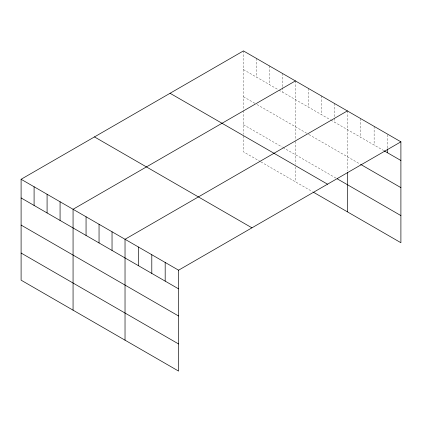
<?xml version="1.0" encoding="UTF-8"?>
<svg xmlns="http://www.w3.org/2000/svg" width="422" height="422" viewBox="0 0 422 422"><rect width="100%" height="100%" fill="white"/><g stroke="black" fill="none" stroke-linecap="round" stroke-linejoin="round"><path stroke-width="0.32" stroke-dasharray="2.11 1.58" d="M243.431 50.914L243.431 109.425M243.431 69.583L278.451 89.802M279.016 90.129L330.415 119.806M330.98 120.128L383.614 150.517M243.431 96.717L255.859 103.891M256.987 104.545L308.387 134.222M308.951 134.544L360.747 164.448M243.431 124.675L282.408 147.178M282.972 147.505L336.065 178.158M260.379 161.594L243.431 151.809L243.431 135.014M260.944 161.921L312.343 191.593M387.517 134.745L387.517 148.264M374.129 126.373L374.129 145.041M360.747 118.645L360.747 137.314M347.359 110.917L347.359 170.699M334.372 103.416L334.372 117.58M334.372 118.223L334.372 122.085M321.379 95.915L321.379 114.584M308.387 88.414L308.387 107.088M295.395 80.913L295.395 140.062M295.395 141.333L295.395 164.369M295.395 166.954L295.395 181.813M282.408 73.412L282.408 86.932M282.408 87.576L282.408 92.086M269.415 65.916L269.415 84.585M256.423 58.415L256.423 77.084M243.431 110.696L243.431 134.365"/><path stroke-width="0.63" d="M21.1 179.276L178.569 270.191L178.569 371.086L21.1 280.171L21.1 179.276L243.431 50.914L400.9 141.829L400.9 242.724L313.472 192.247M295.395 80.913L73.064 209.275L73.064 310.175M347.359 110.917L125.028 239.279L125.028 340.174M178.569 270.191L400.9 141.829M384.168 150.839L400.9 160.497M360.747 164.448L400.9 187.632M337.194 178.807L400.9 215.589M170.061 93.273L327.53 184.187M94.47 136.918L251.939 227.827M21.1 197.944L178.569 288.859M21.1 225.079L178.569 315.994M21.1 253.036L178.569 343.951M387.517 148.908L387.517 152.769M347.359 172.609L347.359 211.812M165.181 262.463L165.181 281.131M151.799 254.735L151.799 273.403M138.416 247.007L138.416 265.675M112.036 231.778L112.036 250.446M99.049 224.277L99.049 242.951M86.056 216.776L86.056 235.45M60.072 201.779L60.072 220.448M47.085 194.278L47.085 212.946M34.092 186.777L34.092 205.445"/></g></svg>
